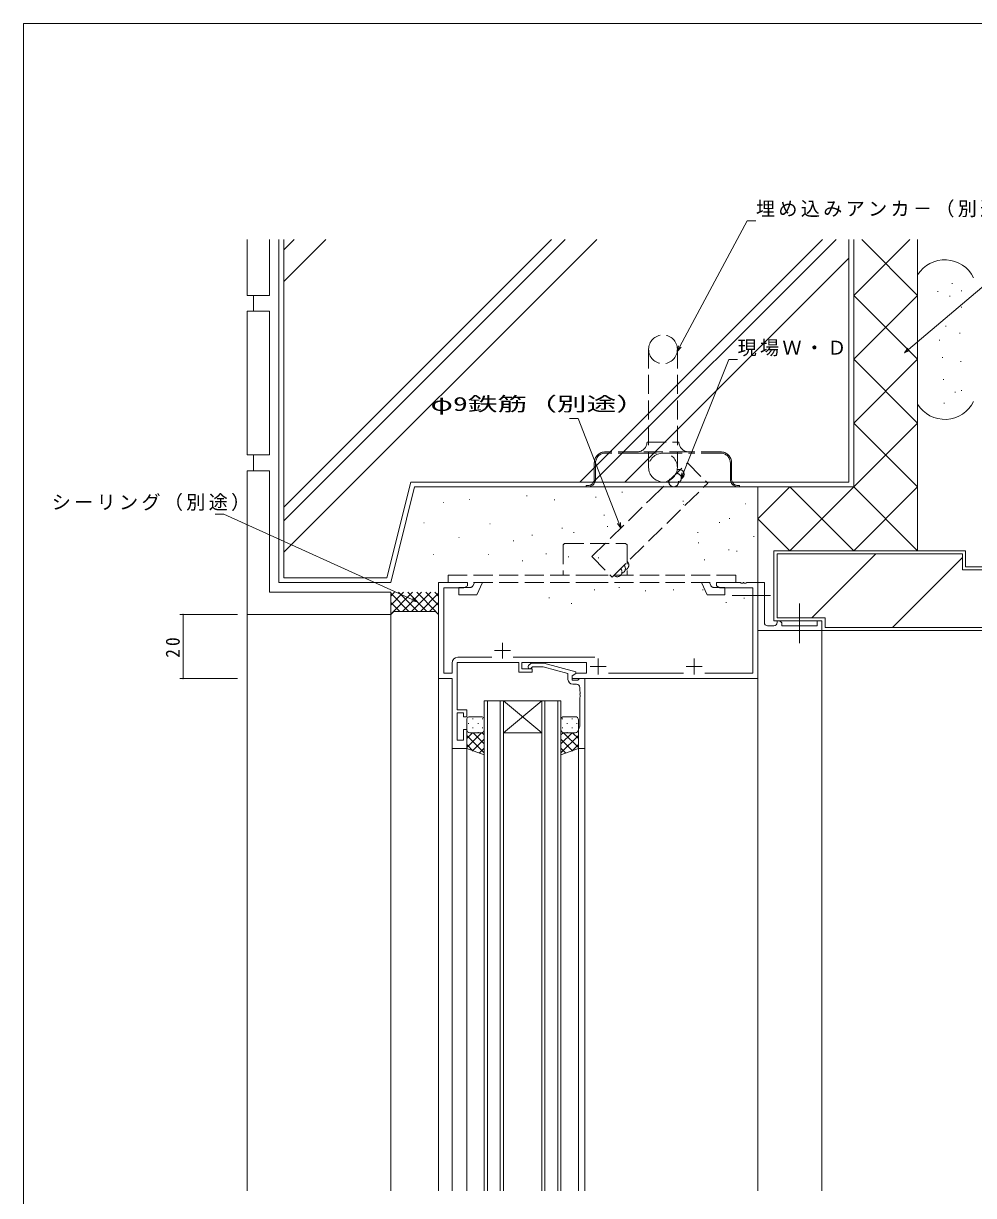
# Model space of a CAD drawing. Units: millimetres, scale not verified. Extents: x -567 to 567, y -403 to 403.
# Drawn here: x -562.7 to -265.2, y 31.8 to 399 of the extents above; entities that cross this region are included whole.
import ezdxf
from ezdxf.enums import TextEntityAlignment as Align

# ---------------------------------------------------------------- set-up
doc = ezdxf.new("R2010")
doc.units = ezdxf.units.MM
doc.header["$LTSCALE"] = 2
for name, pattern in [('USER2', [13, 10, -1, 1, -1]), ('USER3', [4, 3, -1]), ('USER4', [0.1875, 0.125, -0.0625])]:
    doc.linetypes.add(name, pattern=pattern)
for name, color, linetype, lineweight in [('0-1_YKK_ZWAK', 7, 'Continuous', 18), ('0-3_YKK_11', 7, 'Continuous', 18), ('0-4_YKK_12', 2, 'Continuous', 18), ('0-5_YSS_K', 3, 'Continuous', 18), ('0-6_YKK_13', 4, 'Continuous', 18), ('0-7_YKK_D', 6, 'Continuous', 18)]:
    doc.layers.add(name, color=color, linetype=linetype, lineweight=lineweight)
doc.styles.add('ＭＳ ゴシック', font='')
doc.styles.get('ＭＳ ゴシック').set_extended_font_data('MS Gothic')

msp = doc.modelspace()

# ---------------------------------------------------------------- linework, layer by layer
at = {"layer": '0-1_YKK_ZWAK'}
for p in [(-562.726, -350.982), (537.274, 399.018)]:
    msp.add_line(p, (-562.726, 399.018), dxfattribs=at)
at = {"layer": '0-3_YKK_11'}
for p, q in [((-432.728, 223.834), (-423.728, 223.834)), ((-432.728, 193.834), (-432.728, 223.834)), ((-431.098, 222.204), (-431.098, 195.464)), ((-424.819, 222.204), (-431.098, 222.204)), ((-423.728, 222.834), (-424.819, 222.204)), ((-423.728, 223.834), (-423.728, 222.834)), ((-345.728, 223.834), (-338.186, 223.834)), ((-345.728, 222.834), (-345.728, 223.834)), ((-344.637, 222.204), (-345.728, 222.834)), ((-334.358, 222.204), (-344.637, 222.204)), ((-338.186, 223.834), (-338.003, 223.714)), ((-338.003, 223.714), (-337.453, 223.714)), ((-337.453, 223.714), (-337.27, 223.834)), ((-337.27, 223.834), (-337.186, 223.834)), ((-337.186, 223.834), (-337.003, 223.714)), ((-337.003, 223.714), (-336.453, 223.714)), ((-336.453, 223.714), (-336.27, 223.834)), ((-336.27, 223.834), (-332.728, 223.834)), ((-334.358, 195.464), (-334.358, 222.204)), ((-332.728, 223.834), (-332.728, 193.834)), ((-332.728, 223.834), (-332.728, 210.334)), ((-330.728, 223.834), (-332.728, 223.834)), ((-330.728, 211.334), (-330.728, 223.834)), ((-332.728, 210.334), (-332.728, 208.834)), ((-327.728, 210.334), (-329.728, 210.334)), ((-326.728, 211.834), (-326.728, 211.334)), ((-326.228, 211.834), (-326.728, 211.834)), ((-325.228, 210.334), (-325.228, 210.834)), ((-314.228, 210.334), (-325.228, 210.334)), ((-314.228, 211.834), (-314.228, 210.334)), ((-312.728, 211.834), (-314.228, 211.834)), ((-312.728, 208.834), (-312.728, 211.834)), ((-332.728, 208.834), (-312.728, 208.834)), ((-415.228, 202.534), (-410.228, 202.534)), ((-412.728, 205.034), (-412.728, 200.034)), ((-428.528, 195.464), (-428.528, 198.664)), ((-426.898, 198.834), (-426.898, 184.034)), ((-407.628, 198.834), (-426.898, 198.834)), ((-426.728, 200.464), (-416.078, 200.464)), ((-409.377, 200.464), (-383.821, 200.464)), ((-407.628, 195.834), (-407.628, 198.834)), ((-406.628, 198.834), (-406.628, 196.834)), ((-386.428, 198.834), (-406.628, 198.834)), ((-403.776, 198.634), (-404.552, 197.858)), ((-403.776, 198.634), (-404.552, 197.858)), ((-399.831, 198.634), (-403.776, 198.634)), ((-399.831, 198.634), (-403.776, 198.634)), ((-389.728, 195.927), (-399.831, 198.634)), ((-389.728, 195.927), (-399.831, 198.634)), ((-386.428, 195.464), (-386.428, 198.834)), ((-382.728, 200.034), (-382.728, 195.034)), ((-352.728, 200.034), (-352.728, 195.034)), ((-431.098, 195.464), (-428.528, 195.464)), ((-403.428, 195.834), (-407.628, 195.834)), ((-406.628, 196.834), (-403.428, 196.834)), ((-403.704, 197.01), (-403.279, 197.434)), ((-403.704, 197.01), (-403.279, 197.434)), ((-403.428, 196.834), (-403.428, 195.834)), ((-403.279, 197.434), (-399.989, 197.434)), ((-403.279, 197.434), (-399.989, 197.434)), ((-399.989, 197.434), (-392.228, 195.354)), ((-399.989, 197.434), (-392.228, 195.354)), ((-392.228, 195.354), (-392.228, 193.534)), ((-392.228, 195.354), (-392.228, 193.534)), ((-390.928, 194.634), (-389.49, 195.464)), ((-390.928, 194.634), (-389.728, 195.327)), ((-390.928, 194.634), (-389.728, 195.327)), ((-390.928, 193.334), (-390.928, 194.634)), ((-390.928, 193.834), (-390.928, 194.634)), ((-390.928, 193.334), (-390.928, 194.634)), ((-389.728, 195.327), (-389.728, 195.927)), ((-389.728, 195.327), (-389.728, 195.927)), ((-389.49, 195.464), (-386.428, 195.464)), ((-385.228, 197.534), (-380.228, 197.534)), ((-379.488, 195.464), (-356.078, 195.464)), ((-355.228, 197.534), (-350.228, 197.534)), ((-349.377, 195.464), (-334.358, 195.464)), ((-428.528, 193.834), (-432.728, 193.834)), ((-428.528, 171.834), (-428.528, 193.834)), ((-332.728, 193.834), (-390.928, 193.834)), ((-389.128, 193.334), (-390.928, 193.334)), ((-389.128, 193.334), (-390.928, 193.334)), ((-390.728, 192.034), (-389.558, 192.034)), ((-390.728, 192.034), (-389.558, 192.034)), ((-388.928, 193.534), (-389.128, 193.334)), ((-388.928, 193.534), (-389.128, 193.334)), ((-388.628, 193.834), (-388.928, 193.534)), ((-388.628, 193.834), (-388.928, 193.534)), ((-386.928, 193.834), (-388.628, 193.834)), ((-386.928, 193.834), (-388.628, 193.834)), ((-388.558, 191.034), (-388.558, 189.792)), ((-388.558, 191.034), (-388.558, 189.792)), ((-386.928, 171.834), (-386.928, 193.834)), ((-386.928, 171.834), (-386.928, 193.834)), ((-388.558, 189.792), (-388.438, 189.609)), ((-388.558, 189.792), (-388.438, 189.609)), ((-388.438, 189.059), (-388.558, 188.876)), ((-388.438, 189.059), (-388.558, 188.876)), ((-388.558, 188.876), (-388.558, 188.792)), ((-388.558, 188.876), (-388.558, 188.792)), ((-388.558, 188.792), (-388.438, 188.609)), ((-388.558, 188.792), (-388.438, 188.609)), ((-388.438, 188.059), (-388.558, 187.876)), ((-388.438, 188.059), (-388.558, 187.876)), ((-388.558, 187.876), (-388.558, 178.85)), ((-388.558, 187.876), (-388.558, 178.85)), ((-388.438, 189.609), (-388.438, 189.059)), ((-388.438, 189.609), (-388.438, 189.059)), ((-388.438, 188.609), (-388.438, 188.059)), ((-388.438, 188.609), (-388.438, 188.059)), ((-426.898, 184.034), (-423.928, 184.034)), ((-423.928, 184.034), (-423.928, 181.834)), ((-426.898, 183.034), (-426.898, 174.534)), ((-424.928, 183.034), (-426.898, 183.034)), ((-424.928, 181.834), (-424.928, 183.034)), ((-423.928, 181.834), (-424.928, 181.834)), ((-424.928, 177.834), (-423.928, 177.834)), ((-424.928, 174.534), (-424.928, 177.834)), ((-423.928, 177.834), (-423.928, 171.834)), ((-388.558, 178.85), (-388.928, 177.834)), ((-388.558, 178.85), (-388.928, 177.834)), ((-388.928, 177.834), (-388.928, 171.834)), ((-388.928, 177.834), (-388.928, 171.834)), ((-426.898, 174.534), (-424.928, 174.534)), ((-423.928, 171.834), (-428.528, 171.834)), ((-388.928, 171.834), (-386.928, 171.834)), ((-388.928, 171.834), (-386.928, 171.834))]:
    msp.add_line(p, q, dxfattribs=at)
for centre, radius, start, end in [((-329.728, 211.334), 1, 179.99992, 270.00008), ((-327.728, 211.334), 1, 270.00004, 359.99985), ((-326.228, 210.834), 1, 359.99981, 89.99996), ((-426.728, 198.664), 1.8, 90.00001, 179.99999), ((-404.128, 197.434), 0.6, 134.99999, 315.00001), ((-404.128, 197.434), 0.6, 134.99999, 315.00001), ((-390.728, 193.534), 1.5, 180.00001, 269.99999), ((-390.728, 193.534), 1.5, 180.00001, 269.99999), ((-389.558, 191.034), 1, 0.00001, 89.99999), ((-389.558, 191.034), 1, 0.00001, 89.99999)]:
    msp.add_arc(centre, radius, start, end, dxfattribs=at)
at = {"layer": '0-4_YKK_12'}
for p, q in [((-432.728, 223.834), (-432.728, 33.334)), ((-432.728, 223.834), (-429.767, 223.834)), ((-332.728, 223.834), (-332.728, 33.334)), ((-312.728, 208.834), (-312.728, 33.334)), ((-412.428, 186.833), (-418.428, 186.833)), ((-418.428, 186.833), (-418.428, 33.334)), ((-417.428, 33.334), (-417.428, 186.833)), ((-413.428, 186.833), (-413.428, 33.334)), ((-400.428, 186.833), (-412.428, 176.833)), ((-412.428, 186.833), (-400.428, 176.833)), ((-412.428, 186.833), (-400.428, 186.833)), ((-412.428, 33.334), (-412.428, 186.833)), ((-394.428, 186.833), (-400.428, 186.833)), ((-400.428, 186.833), (-400.428, 33.334)), ((-399.428, 33.334), (-399.428, 186.833)), ((-395.428, 186.833), (-395.428, 33.334)), ((-394.428, 33.334), (-394.428, 186.833)), ((-412.428, 176.833), (-400.428, 176.833)), ((-428.528, 172.133), (-428.528, 33.334)), ((-423.928, 172.334), (-423.928, 33.334)), ((-388.928, 172.133), (-388.928, 33.334)), ((-386.928, 172.134), (-386.928, 33.334))]:
    msp.add_line(p, q, dxfattribs=at)
at = {"layer": '0-5_YSS_K'}
for p, q in [((-492.726, 313.835), (-492.726, 331.345)), ((-485.726, 313.835), (-485.726, 331.345)), ((-482.728, 223.835), (-482.728, 331.345)), ((-383.233, 331.345), (-481.228, 233.35)), ((-468.086, 331.345), (-481.228, 318.203)), ((-393.133, 331.345), (-481.228, 243.25)), ((-477.986, 331.345), (-481.228, 328.102)), ((-397.375, 331.345), (-481.228, 247.492)), ((-481.228, 331.345), (-481.228, 225.335)), ((-312.523, 331.345), (-388.532, 255.335)), ((-308.28, 331.345), (-384.29, 255.335)), ((-304.228, 255.335), (-304.228, 331.345)), ((-302.728, 331.345), (-302.728, 253.835)), ((-302.728, 313.835), (-285.218, 331.345)), ((-302.728, 253.835), (-302.728, 331.345)), ((-282.728, 313.835), (-300.238, 331.345)), ((-282.728, 233.834), (-282.728, 331.345)), ((-304.228, 325.497), (-374.39, 255.335)), ((-282.728, 279.714), (-282.728, 320.249)), ((-272.053, 317.5), (-271.853, 317.5)), ((-485.726, 313.835), (-492.726, 313.835)), ((-490.726, 308.835), (-490.726, 313.835)), ((-302.728, 293.835), (-282.728, 313.835)), ((-282.728, 293.835), (-302.728, 313.835)), ((-276.483, 315.039), (-276.283, 315.039)), ((-272.792, 313.563), (-272.592, 313.563)), ((-269.101, 315.285), (-268.901, 315.285)), ((-485.726, 308.835), (-492.726, 308.835)), ((-492.726, 263.835), (-492.726, 308.835)), ((-485.726, 263.835), (-485.726, 308.835)), ((-269.101, 310.118), (-268.901, 310.118)), ((-274.022, 304.212), (-273.822, 304.212)), ((-269.593, 301.998), (-269.393, 301.998)), ((-275.99, 299.783), (-275.79, 299.783)), ((-302.728, 273.835), (-282.728, 293.835)), ((-282.728, 273.835), (-302.728, 293.835)), ((-275.006, 294.37), (-274.806, 294.37)), ((-269.347, 293.139), (-269.147, 293.139)), ((-274.76, 287.48), (-274.56, 287.48)), ((-271.069, 283.543), (-270.869, 283.543)), ((-269.101, 284.035), (-268.901, 284.035)), ((-274.514, 280.098), (-274.314, 280.098)), ((-282.728, 253.835), (-302.728, 273.835)), ((-302.728, 253.835), (-282.728, 273.835)), ((-485.726, 263.835), (-492.726, 263.835)), ((-490.726, 258.835), (-490.726, 263.835)), ((-492.726, 213.835), (-492.726, 258.835)), ((-485.726, 258.835), (-492.726, 258.835)), ((-485.726, 220.835), (-485.726, 258.835)), ((-448.899, 225.335), (-441.399, 255.335)), ((-447.728, 223.835), (-440.228, 253.835)), ((-304.228, 255.335), (-441.399, 255.335)), ((-440.228, 253.835), (-302.728, 253.835)), ((-332.728, 243.835), (-322.728, 253.835)), ((-332.728, 223.834), (-332.728, 253.835)), ((-322.728, 233.834), (-302.728, 253.835)), ((-302.727, 233.834), (-322.728, 253.835)), ((-302.73, 233.834), (-282.728, 253.835)), ((-282.728, 233.835), (-302.728, 253.835)), ((-423.04, 249.899), (-422.94, 249.899)), ((-405.18, 250.99), (-404.98, 250.99)), ((-396.57, 249.744), (-396.37, 249.744)), ((-383.647, 250.588), (-383.447, 250.588)), ((-375.397, 252.198), (-375.197, 252.198)), ((-431.351, 248.902), (-431.251, 248.902)), ((-431.351, 248.902), (-431.251, 248.902)), ((-356.279, 249.38), (-356.079, 249.38)), ((-356.1, 248.34), (-355.9, 248.34)), ((-336.684, 248.574), (-336.484, 248.574)), ((-437.335, 242.59), (-437.235, 242.59)), ((-381.031, 244.953), (-380.831, 244.953)), ((-344.872, 242.638), (-344.672, 242.638)), ((-341.789, 243.947), (-341.589, 243.947)), ((-322.727, 233.834), (-332.728, 243.835)), ((-416.724, 242.258), (-416.624, 242.258)), ((-403.57, 238.715), (-403.37, 238.715)), ((-394.112, 240.928), (-393.912, 240.928)), ((-390.487, 239.597), (-390.287, 239.597)), ((-379.961, 241.469), (-379.761, 241.469)), ((-351.65, 239.52), (-351.45, 239.52)), ((-426.365, 237.939), (-426.265, 237.939)), ((-409.406, 236.903), (-409.206, 236.903)), ((-351.422, 236.322), (-351.222, 236.322)), ((-334.142, 238.312), (-333.942, 238.312)), ((-434.343, 232.624), (-434.243, 232.624)), ((-417.057, 232.624), (-416.957, 232.624)), ((-399.143, 232.813), (-398.943, 232.813)), ((-392.125, 231.878), (-391.925, 231.878)), ((-382.768, 231.644), (-382.568, 231.644)), ((-341.991, 234.086), (-341.791, 234.086)), ((-339.491, 233.749), (-339.291, 233.749)), ((-326.728, 232.834), (-326.728, 212.834)), ((-326.728, 232.834), (-268.728, 232.834)), ((-315.865, 212.834), (-295.865, 232.834)), ((-290.581, 209.834), (-268.728, 231.687)), ((-268.728, 227.834), (-268.728, 232.834)), ((-267.728, 228.834), (-267.728, 233.834)), ((-406.589, 230.665), (-406.389, 230.665)), ((-349.55, 230.942), (-349.35, 230.942)), ((-251.728, 227.834), (-268.728, 227.834)), ((-252.728, 228.834), (-267.728, 228.834)), ((-481.228, 225.335), (-448.899, 225.335)), ((-485.726, 220.835), (-447.726, 220.835)), ((-482.728, 223.835), (-447.728, 223.835)), ((-447.726, 219.636), (-446.527, 220.835)), ((-447.726, 216.808), (-443.699, 220.835)), ((-447.726, 213.98), (-440.87, 220.835)), ((-447.726, 220.492), (-442.069, 214.835)), ((-445.241, 220.835), (-439.241, 214.835)), ((-444.042, 214.835), (-438.042, 220.835)), ((-442.412, 220.835), (-436.412, 214.835)), ((-441.214, 214.835), (-435.214, 220.835)), ((-439.584, 220.835), (-433.584, 214.835)), ((-438.385, 214.835), (-432.728, 220.492)), ((-436.755, 220.835), (-432.728, 216.808)), ((-433.927, 220.835), (-432.728, 219.636)), ((-383.994, 221.581), (-383.794, 221.581)), ((-376.274, 222.29), (-376.074, 222.29)), ((-368.022, 221.226), (-367.822, 221.226)), ((-359.327, 221.581), (-359.127, 221.581)), ((-350.099, 221.581), (-349.899, 221.581)), ((-447.726, 217.664), (-444.898, 214.835)), ((-435.557, 214.835), (-432.728, 217.664)), ((-398.191, 219.096), (-397.991, 219.096)), ((-391.181, 217.321), (-390.981, 217.321)), ((-342.823, 217.588), (-342.623, 217.588)), ((-337.144, 219.007), (-336.944, 219.007)), ((-492.726, 213.835), (-492.726, 33.334)), ((-446.726, 214.835), (-447.726, 213.835)), ((-447.726, 213.835), (-447.726, 33.334)), ((-327.728, 211.834), (-312.728, 211.834)), ((-311.728, 212.834), (-326.728, 212.834)), ((-312.728, 208.834), (-312.728, 211.834)), ((-311.728, 212.834), (-311.728, 209.834)), ((-243.728, 209.834), (-311.728, 209.834)), ((-312.728, 208.834), (-242.728, 208.834))]:
    msp.add_line(p, q, dxfattribs=at)
at = {"layer": '0-5_YSS_K', "linetype": 'USER3'}
for p, q in [((-366.532, 249.872), (-354.782, 261.394)), ((-354.782, 261.394), (-348.481, 254.968)), ((-384.729, 232.029), (-366.532, 249.872))]:
    msp.add_line(p, q, dxfattribs=at)
msp.add_lwpolyline([(-384.729, 232.029), (-378.428, 225.603), (-348.481, 254.968)], dxfattribs=at)
at = {"layer": '0-5_YSS_K'}
for points in [[(-327.728, 211.834), (-327.728, 233.834), (-267.728, 233.834)], [(-447.726, 220.835), (-447.726, 213.835), (-492.726, 213.835)], [(-446.726, 214.835), (-433.728, 214.835), (-432.728, 213.835)]]:
    msp.add_lwpolyline(points, dxfattribs=at)
for centre, start, end in [((-274.228, 314.982), 25.84407, 148.21167), ((-274.228, 284.982), 211.78833, 334.15817)]:
    msp.add_arc(centre, 10, start, end, dxfattribs=at)
at = {"layer": '0-5_YSS_K', "linetype": 'USER3'}
for centre, start, end in [((-358.239, 256.56), 294.43628, 82.97159), ((-357.366, 257.78), 294.43628, 108.90478), ((-359.111, 255.34), 140.1514, 60.27066)]:
    msp.add_arc(centre, 1.5, start, end, dxfattribs=at)
at = {"layer": '0-5_YSS_K', "linetype": 'USER4'}
for centre, start in [((-376.811, 227.189), 224.43689), ((-375.74, 228.239), 284.43686), ((-374.669, 229.289), 284.43686)]:
    msp.add_arc(centre, 1.5, start, 44.43687, dxfattribs=at)
at = {"layer": '0-6_YKK_13', "linetype": 'USER3'}
for p, q in [((-366.978, 296.935), (-366.978, 259.935)), ((-357.978, 296.935), (-357.978, 259.935)), ((-370.478, 264.835), (-380.478, 264.835)), ((-370.478, 264.435), (-380.478, 264.435)), ((-354.478, 264.835), (-370.478, 264.835)), ((-370.478, 264.435), (-354.478, 264.435)), ((-367.478, 267.835), (-357.478, 267.835)), ((-344.478, 264.835), (-354.478, 264.835)), ((-344.478, 264.435), (-354.478, 264.435)), ((-383.978, 261.335), (-383.978, 256.235)), ((-383.578, 261.335), (-383.578, 256.235)), ((-341.378, 256.235), (-341.378, 261.335)), ((-340.978, 256.235), (-340.978, 261.335)), ((-386.478, 254.235), (-385.978, 254.235)), ((-385.978, 253.835), (-338.978, 253.835)), ((-338.978, 254.235), (-338.478, 254.235)), ((-393.278, 236.134), (-374.183, 236.134)), ((-374.183, 236.134), (-373.683, 235.634)), ((-373.683, 235.634), (-373.683, 226.134)), ((-429.767, 226.133), (-384.719, 226.133)), ((-429.767, 226.133), (-429.767, 223.834)), ((-339.672, 226.133), (-384.719, 226.133)), ((-339.672, 226.133), (-339.672, 223.834)), ((-429.767, 223.834), (-384.72, 223.834)), ((-426.381, 222.335), (-422.865, 222.335)), ((-426.381, 222.334), (-426.381, 220.034)), ((-421.958, 222.912), (-421.528, 223.834)), ((-420.763, 220.034), (-418.991, 223.834)), ((-339.672, 223.834), (-384.72, 223.834)), ((-348.676, 220.035), (-350.448, 223.834)), ((-347.48, 222.913), (-347.91, 223.835)), ((-343.058, 222.335), (-346.573, 222.335)), ((-343.058, 222.334), (-343.058, 220.035)), ((-426.38, 220.035), (-420.763, 220.035)), ((-343.058, 220.035), (-348.676, 220.035))]:
    msp.add_line(p, q, dxfattribs=at)
at = {"layer": '0-6_YKK_13', "linetype": 'USER2'}
for p, q in [((-328.785, 219.834), (-340.769, 219.834)), ((-319.728, 217.272), (-319.728, 204.901))]:
    msp.add_line(p, q, dxfattribs=at)
at = {"layer": '0-6_YKK_13'}
for p, q in [((-423.928, 180.834), (-423.928, 177.834)), ((-419.427, 181.834), (-422.928, 181.834)), ((-422.093, 181.169), (-421.893, 181.169)), ((-419.063, 181.169), (-418.863, 181.169)), ((-418.428, 177.834), (-418.428, 180.834)), ((-394.428, 177.834), (-394.428, 180.834)), ((-393.793, 181.169), (-393.993, 181.169)), ((-393.429, 181.834), (-389.928, 181.834)), ((-390.763, 181.169), (-390.963, 181.169)), ((-388.928, 180.834), (-388.928, 177.834)), ((-423.928, 171.834), (-423.928, 177.834)), ((-423.928, 172.175), (-419.269, 176.834)), ((-423.928, 175.003), (-422.097, 176.834)), ((-423.508, 179.754), (-423.308, 179.754)), ((-423.342, 176.924), (-423.308, 176.924)), ((-422.928, 176.834), (-419.428, 176.834)), ((-422.093, 178.339), (-421.893, 178.339)), ((-418.428, 173.315), (-421.947, 176.834)), ((-420.478, 179.754), (-420.278, 179.754)), ((-420.478, 176.924), (-420.278, 176.924)), ((-418.428, 176.143), (-419.119, 176.834)), ((-419.063, 178.339), (-418.863, 178.339)), ((-418.428, 177.834), (-418.428, 169.87)), ((-394.428, 177.834), (-394.428, 169.87)), ((-394.428, 173.315), (-390.909, 176.834)), ((-394.428, 176.143), (-393.737, 176.834)), ((-393.793, 178.339), (-393.993, 178.339)), ((-388.928, 172.175), (-393.587, 176.834)), ((-389.928, 176.834), (-393.428, 176.834)), ((-392.378, 179.754), (-392.578, 179.754)), ((-392.378, 176.924), (-392.578, 176.924)), ((-390.763, 178.339), (-390.963, 178.339)), ((-388.928, 175.003), (-390.758, 176.834)), ((-389.348, 179.754), (-389.548, 179.754)), ((-389.513, 176.924), (-389.548, 176.924)), ((-388.928, 171.834), (-388.928, 177.834)), ((-418.428, 170.486), (-423.928, 175.986)), ((-421.868, 171.098), (-423.928, 173.158)), ((-422.095, 171.179), (-418.428, 174.847)), ((-394.428, 170.486), (-388.928, 175.986)), ((-390.761, 171.179), (-394.428, 174.846)), ((-390.987, 171.098), (-388.928, 173.158)), ((-418.428, 169.87), (-423.928, 171.834)), ((-420.011, 170.435), (-418.428, 172.018)), ((-392.845, 170.435), (-394.428, 172.018)), ((-394.428, 169.87), (-388.928, 171.834))]:
    msp.add_line(p, q, dxfattribs=at)
at = {"layer": '0-6_YKK_13', "linetype": 'USER3'}
for points in [[(-386.478, 254.235), (-386.478, 253.835), (-385.978, 253.835)], [(-338.978, 253.835), (-338.478, 253.835), (-338.478, 254.235)], [(-393.278, 236.134), (-393.778, 235.634), (-393.778, 226.134)]]:
    msp.add_lwpolyline(points, dxfattribs=at)
msp.add_circle((-362.478, 259.935), 4.5, dxfattribs=at)
for centre, radius, start, end in [((-362.478, 296.935), 4.5, 0, 180), ((-362.478, 296.935), 4.5, 180, 0), ((-380.478, 261.335), 3.5, 90, 180), ((-380.478, 261.335), 3.1, 90, 180), ((-370.478, 267.835), 3, 270, 0), ((-354.478, 267.835), 3, 180, 270), ((-344.478, 261.335), 3.5, 0, 90), ((-344.478, 261.335), 3.1, 0, 90), ((-385.978, 256.235), 2, 270, 0), ((-385.978, 256.235), 2.4, 270, 0), ((-338.978, 256.235), 2.4, 180, 270), ((-338.978, 256.235), 2, 180, 270), ((-422.865, 223.335), 1, 269.99213, 335.01997), ((-346.574, 223.335), 1, 204.96366, 270.01399)]:
    msp.add_arc(centre, radius, start, end, dxfattribs=at)
at = {"layer": '0-6_YKK_13'}
for centre, start, end in [((-422.928, 180.834), 90.00024, 180.00024), ((-419.428, 180.834), 0.00024, 90.00024), ((-393.428, 180.834), 89.9999, 179.9999), ((-389.928, 180.834), 359.9999, 89.9999), ((-422.928, 177.834), 180.00024, 270.00024), ((-419.428, 177.834), 270.00024, 0.00024), ((-393.428, 177.834), 179.9999, 269.9999), ((-389.928, 177.834), 269.9999, 359.9999)]:
    msp.add_arc(centre, 1, start, end, dxfattribs=at)
at = {"layer": '0-7_YKK_D'}
for p, q in [((-357.175, 297.84), (-336.065, 337.225)), ((-336.065, 337.225), (-333.365, 337.225)), ((-285.554, 296.897), (-252.043, 325.26)), ((-357.978, 296.342), (-357.577, 298.055)), ((-357.978, 296.342), (-357.175, 297.84)), ((-356.774, 297.625), (-357.978, 296.342)), ((-286.852, 295.799), (-285.848, 297.245)), ((-286.852, 295.799), (-285.554, 296.897)), ((-285.26, 296.55), (-286.852, 295.799)), ((-356.111, 258.029), (-341.825, 293.73)), ((-341.825, 293.73), (-339.125, 293.73)), ((-389.054, 275.308), (-391.754, 275.308)), ((-376.249, 242.534), (-389.054, 275.308)), ((-356.743, 256.45), (-356.534, 258.198)), ((-356.743, 256.45), (-356.111, 258.029)), ((-355.688, 257.859), (-356.743, 256.45)), ((-499.97, 245.272), (-502.67, 245.272)), ((-440.961, 218.537), (-499.97, 245.272)), ((-375.631, 240.95), (-376.674, 242.368)), ((-375.631, 240.95), (-376.249, 242.534)), ((-375.825, 242.7), (-375.631, 240.95)), ((-439.412, 217.835), (-441.149, 218.122)), ((-439.412, 217.835), (-440.961, 218.537)), ((-440.773, 218.952), (-439.412, 217.835)), ((-495.726, 213.835), (-513.726, 213.835)), ((-512.726, 213.835), (-512.726, 193.834)), ((-495.726, 193.834), (-513.726, 193.834))]:
    msp.add_line(p, q, dxfattribs=at)
for centre, start, end in [((-512.726, 213.835), 90, 270), ((-512.726, 213.835), 270, 90), ((-512.726, 193.834), 90, 270), ((-512.726, 193.834), 270, 90)]:
    msp.add_arc(centre, 0.106, start, end, dxfattribs=at)

# ---------------------------------------------------------------- texts
at = {"layer": '0-7_YKK_D', "color": 7, "style": 'ＭＳ ゴシック', "width": 1.55}
msp.add_text('φ9鉄筋（別途）', height=4.399, dxfattribs=at).set_placement((-435.274, 276.308), align=Align.BOTTOM_LEFT)
at = {"layer": '0-7_YKK_D', "color": 7, "char_height": 4.399, "attachment_point": 7, "style": 'ＭＳ ゴシック'}
for s, insert in [('\\T1.17;埋め込みアンカ－（別途）', (-333.365, 338.225)), ('\\T1.17;現場Ｗ・Ｄ', (-339.125, 294.73)), ('\\T1.17;シーリング（別途）', (-553.87, 246.272))]:
    msp.add_mtext(s, dxfattribs=dict(at, insert=insert))
at = {"layer": '0-7_YKK_D', "color": 7, "insert": (-513.726, 200.314), "char_height": 4.399, "attachment_point": 7, "rotation": 90, "style": 'ＭＳ ゴシック'}
msp.add_mtext('\\T1.37;\\W0.9;20', dxfattribs=at)

doc.saveas('drawing.dxf')
